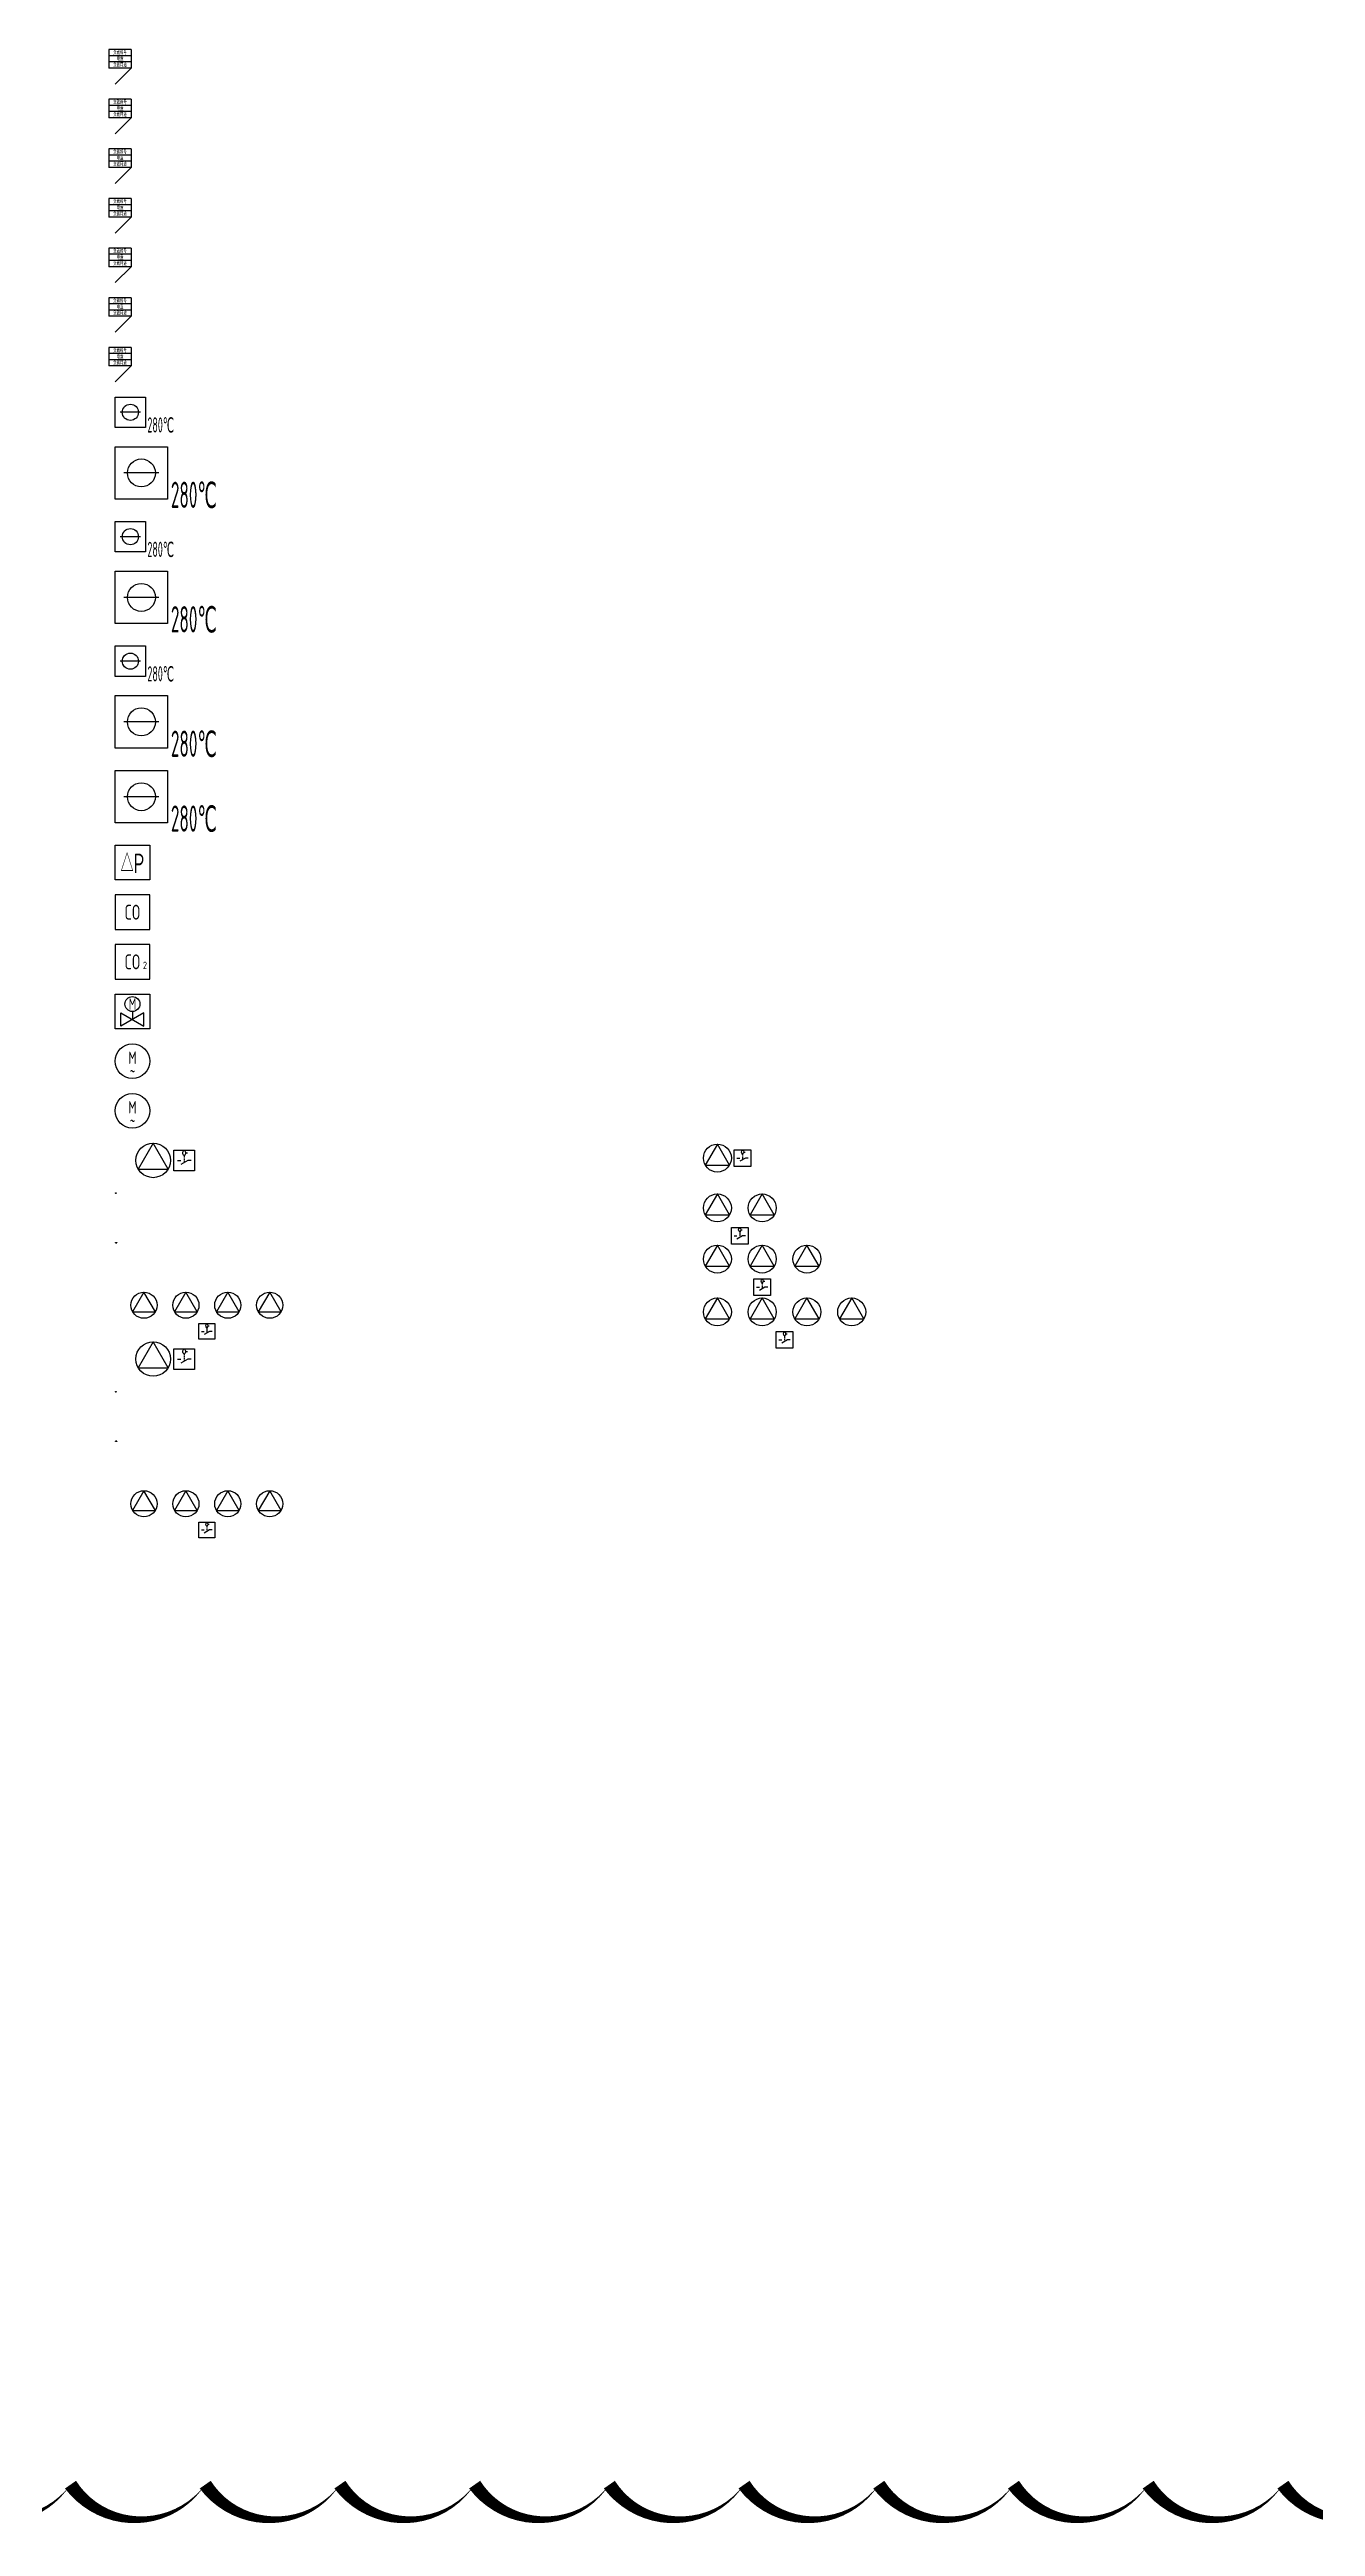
# Model space of a CAD drawing. Header units: millimetres. Extents: x -1040173 to 349982, y -145921 to 298175.
# Drawn here: x -553371 to -530748, y 209363 to 253621 of the extents above; entities that cross this region are included whole.
import ezdxf
from ezdxf.enums import TextEntityAlignment as Align

# ---------------------------------------------------------------- set-up
doc = ezdxf.new("R2010")
doc.units = ezdxf.units.MM
doc.header["$LTSCALE"] = 500
doc.header["$MEASUREMENT"] = 0
doc.layers.get('0').update_dxf_attribs({"color": 255, "linetype": 'CONTINUOUS'})
for name, color, linetype in [('E-FAS-DEVC', 3, 'CONTINUOUS'), ('E-MBF-DEVC', 3, 'CONTINUOUS'), ('E-POWR-DEVC', 3, 'CONTINUOUS'), ('E-POWR-EQPM', 3, 'CONTINUOUS'), ('E-UNIV-DIAG', 2, 'CONTINUOUS'), ('E-UNIV-EL', 140, 'CONTINUOUS'), ('E-UNIV-NOTE', 6, 'CONTINUOUS')]:
    doc.layers.add(name, color=color, linetype=linetype)
doc.styles.add('TH-STYLE3', font='tssdeng.shx', dxfattribs={"width": 0.7, "bigfont": 'tssdchn.shx'})

# ---------------------------------------------------------------- blocks, each defined once
blk = doc.blocks.new('*U634')
at = {"layer": 'E-UNIV-DIAG', "color": 1}
for p, q in [((15, 32.4), (-6, 32.4)), ((-6, 32.4), (-6, 15)), ((15, 26.6), (-6, 26.6)), ((15, 32.4), (15, 15)), ((15, 20.8), (-6, 20.8)), ((15, 15), (-6, 15)), ((15, 15), (0, 0))]:
    blk.add_line(p, q, dxfattribs=at)
at = {"layer": 'E-UNIV-NOTE', "style": 'TH-STYLE3', "width": 0.7}
for tag, p in [('负载编号', (4.5, 29.5)), ('负载电量', (4.5, 23.7)), ('负载用途', (4.5, 17.9))]:
    blk.add_attdef(tag, text='', height=3.5, dxfattribs=at).set_placement(p, align=Align.MIDDLE_CENTER)
blk = doc.blocks.new('E-BFAS712')
blk.add_lwpolyline([(-1.5, -1.5), (-1.5, 1.5), (1.5, 1.5), (1.5, -1.5)], close=True)
at = {"layer": 'E-UNIV-EL'}
blk.add_line((1, 0), (-1, 0), dxfattribs=at)
blk.add_circle((0, 0), 0.8, dxfattribs=at)
at = {"layer": 'E-UNIV-EL', "style": 'TH-STYLE3', "width": 0.5}
blk.add_attdef('F', text='', height=1.5, dxfattribs=at).set_placement((3, -1.25), align=Align.MIDDLE)
blk = doc.blocks.new('E-BFAS740')
blk.add_lwpolyline([(-1.5, -1.5), (-1.5, 1.5), (1.5, 1.5), (1.5, -1.5)], close=True)
at = {"layer": 'E-UNIV-EL', "style": 'TH-STYLE3', "width": 0.7}
blk.add_attdef('F', text='', height=1.7, dxfattribs=at).set_placement((0, 0), align=Align.MIDDLE)
blk = doc.blocks.new('E-BEMS030')
blk.add_lwpolyline([(-1.5, -1.5), (1.5, -1.5), (1.5, 1.5), (-1.5, 1.5)], close=True)
at = {"layer": 'E-UNIV-EL', "style": 'TH-STYLE3', "width": 0.7}
blk.add_attdef('F', text='', height=1.3, dxfattribs=at).set_placement((0, 0), align=Align.MIDDLE)
blk = doc.blocks.new('E-BEMS031')
blk.add_lwpolyline([(-1.5, -1.5), (1.5, -1.5), (1.5, 1.5), (-1.5, 1.5)], close=True)
at = {"layer": 'E-UNIV-EL', "style": 'TH-STYLE3', "width": 0.7}
for tag, height, p in [('F', 1.3, (0, 0)), ('F2', 0.65, (1.08625, -0.3125))]:
    blk.add_attdef(tag, text='', height=height, dxfattribs=at).set_placement(p, align=Align.MIDDLE)
blk = doc.blocks.new('E-BFAS621-4')
blk.add_lwpolyline([(-1.5, -1.5), (-1.5, 1.5), (1.5, 1.5), (1.5, -1.5)], close=True)
at = {"layer": 'E-UNIV-EL'}
blk.add_line((0, 0), (0, -0.7), dxfattribs=at)
blk.add_lwpolyline([(1, -1.28), (1, -0.12), (-1, -1.28), (-1, -0.12)], close=True, dxfattribs=at)
blk.add_circle((0, 0.65), 0.65, dxfattribs=at)
at = {"layer": 'E-UNIV-EL', "style": 'TH-STYLE3', "width": 0.7}
blk.add_attdef('F', text='', height=1, dxfattribs=at).set_placement((0, 0.65), align=Align.MIDDLE)
blk = doc.blocks.new('E-BDB052')
blk.add_circle((0, 0), 2.5)
at = {"layer": 'E-UNIV-EL', "style": 'TH-STYLE3', "width": 0.7}
for s, p in [('M', (0, 0.5)), ('~', (0, -1.5))]:
    blk.add_text(s, height=1.8, dxfattribs=at).set_placement(p, align=Align.MIDDLE)
blk = doc.blocks.new('E-BDB054')
blk.add_circle((0, 0), 2.5)
at = {"layer": 'E-UNIV-EL'}
blk.add_lwpolyline([(0, 2.5), (-2.17, -1.25), (2.17, -1.25)], close=True, dxfattribs=at)
blk = doc.blocks.new('E-BFAS23-3')
blk.add_lwpolyline([(-1.5, -1.5), (-1.5, 1.5), (1.5, 1.5), (1.5, -1.5)], close=True)
at = {"layer": 'E-UNIV-EL'}
for p, q in [((-1, 0), (-0.5, 0)), ((0, 0.71), (0, 0.51)), ((0, 0.41), (0, 0.26)), ((0, 0.16), (0, 0.01)), ((0.2, 1.08), (0.45, 1.08)), ((0, -0.09), (0, -0.29))]:
    blk.add_line(p, q, dxfattribs=at)
blk.add_lwpolyline([(1, 0), (0.5, 0), (-0.5, -0.58)], dxfattribs=at)
blk.add_lwpolyline([(0, 1.46, -0.533333), (0, 0.71, -0.533333)], format="xyb", close=True, dxfattribs=at)
blk = doc.blocks.new('单台潜水泵1')
at = {"layer": 'E-POWR-EQPM'}
for name, p in [('E-BDB054', (0, -2.5)), ('E-BFAS23-3', (4.5, -2.5))]:
    blk.add_blockref(name, p, dxfattribs=at)
blk = doc.blocks.new('单台潜水泵')
at = {"layer": 'E-POWR-EQPM'}
blk.add_blockref('E-BDB054', (0, -2.5), dxfattribs=at)
blk = doc.blocks.new('*U643')
for p in [(0, 0), (8, 0)]:
    blk.add_blockref('单台潜水泵', p)
at = {"layer": 'E-POWR-EQPM'}
blk.add_blockref('E-BFAS23-3', (4, -7.5), dxfattribs=at)
blk = doc.blocks.new('*U645')
for p in [(0, 0), (8, 0), (16, 0)]:
    blk.add_blockref('单台潜水泵', p)
at = {"layer": 'E-POWR-EQPM'}
blk.add_blockref('E-BFAS23-3', (8, -7.5), dxfattribs=at)
blk = doc.blocks.new('*U647')
for p in [(0, 0), (8, 0), (16, 0), (24, 0)]:
    blk.add_blockref('单台潜水泵', p)
at = {"layer": 'E-POWR-EQPM'}
blk.add_blockref('E-BFAS23-3', (12, -7.5), dxfattribs=at)
blk = doc.blocks.new('*U642')
for p in [(0, 0), (8, 0)]:
    blk.add_blockref('单台潜水泵', p)
at = {"layer": 'E-POWR-EQPM'}
blk.add_blockref('E-BFAS23-3', (4, -7.5), dxfattribs=at)
blk = doc.blocks.new('*U644')
for p in [(0, 0), (8, 0), (16, 0)]:
    blk.add_blockref('单台潜水泵', p)
at = {"layer": 'E-POWR-EQPM'}
blk.add_blockref('E-BFAS23-3', (8, -7.5), dxfattribs=at)
blk = doc.blocks.new('*U646')
for p in [(0, 0), (8, 0), (16, 0), (24, 0)]:
    blk.add_blockref('单台潜水泵', p)
at = {"layer": 'E-POWR-EQPM'}
blk.add_blockref('E-BFAS23-3', (12, -7.5), dxfattribs=at)

msp = doc.modelspace()

# ---------------------------------------------------------------- linework, layer by layer
msp.add_lwpolyline([(-528923, 210110, 0, 241, -0.520567), (-531330, 210110, 0, 241, -0.520567), (-533738, 210110, 0, 241, -0.520567), (-536145, 210110, 0, 241, -0.520567), (-538552, 210110, 0, 241, -0.520567), (-540960, 210110, 0, 241, -0.520567), (-543367, 210110, 0, 241, -0.520567), (-545774, 210110, 0, 241, -0.520567), (-548182, 210110, 0, 241, -0.520567), (-550589, 210110, 0, 241, -0.520567), (-552996, 210110, 0, 241, -0.520567), (-555404, 210110, 0, 241, -0.520567)], format="xyseb")

# ---------------------------------------------------------------- block references
ref = msp.add_blockref('*U634', (-552198, 253003), dxfattribs=dict(xscale=19.04761904761905, yscale=19.04761904761905, zscale=19.04761904761905))
ref.add_attrib('负载编号', '负载编号', dxfattribs={"layer": 'E-UNIV-NOTE', "height": 66.7, "style": 'TH-STYLE3', "width": 0.7}).set_placement((-552112, 253565), align=Align.MIDDLE_CENTER)
ref.add_attrib('电量', '电量', dxfattribs={"layer": 'E-UNIV-NOTE', "height": 66.7, "style": 'TH-STYLE3', "width": 0.7}).set_placement((-552112, 253455), align=Align.MIDDLE_CENTER)
ref.add_attrib('负载用途', '负载用途', dxfattribs={"layer": 'E-UNIV-NOTE', "height": 66.7, "style": 'TH-STYLE3', "width": 0.7}).set_placement((-552112, 253344), align=Align.MIDDLE_CENTER)
ref = msp.add_blockref('*U634', (-552198, 252116), dxfattribs=dict(xscale=19.04761904761905, yscale=19.04761904761905, zscale=19.04761904761905))
ref.add_attrib('负载编号', '负载编号', dxfattribs={"layer": 'E-UNIV-NOTE', "height": 66.7, "style": 'TH-STYLE3', "width": 0.7}).set_placement((-552112, 252678), align=Align.MIDDLE_CENTER)
ref.add_attrib('电量', '电量', dxfattribs={"layer": 'E-UNIV-NOTE', "height": 66.7, "style": 'TH-STYLE3', "width": 0.7}).set_placement((-552112, 252568), align=Align.MIDDLE_CENTER)
ref.add_attrib('负载用途', '负载用途', dxfattribs={"layer": 'E-UNIV-NOTE', "height": 66.7, "style": 'TH-STYLE3', "width": 0.7}).set_placement((-552112, 252457), align=Align.MIDDLE_CENTER)
ref = msp.add_blockref('*U634', (-552198, 251229), dxfattribs=dict(xscale=19.04761904761905, yscale=19.04761904761905, zscale=19.04761904761905))
ref.add_attrib('负载编号', '负载编号', dxfattribs={"layer": 'E-UNIV-NOTE', "height": 66.7, "style": 'TH-STYLE3', "width": 0.7}).set_placement((-552112, 251791), align=Align.MIDDLE_CENTER)
ref.add_attrib('电量', '电量', dxfattribs={"layer": 'E-UNIV-NOTE', "height": 66.7, "style": 'TH-STYLE3', "width": 0.7}).set_placement((-552112, 251681), align=Align.MIDDLE_CENTER)
ref.add_attrib('负载用途', '负载用途', dxfattribs={"layer": 'E-UNIV-NOTE', "height": 66.7, "style": 'TH-STYLE3', "width": 0.7}).set_placement((-552112, 251570), align=Align.MIDDLE_CENTER)
ref = msp.add_blockref('*U634', (-552198, 250342), dxfattribs=dict(xscale=19.04761904761905, yscale=19.04761904761905, zscale=19.04761904761905))
ref.add_attrib('负载编号', '负载编号', dxfattribs={"layer": 'E-UNIV-NOTE', "height": 66.7, "style": 'TH-STYLE3', "width": 0.7}).set_placement((-552112, 250904), align=Align.MIDDLE_CENTER)
ref.add_attrib('电量', '电量', dxfattribs={"layer": 'E-UNIV-NOTE', "height": 66.7, "style": 'TH-STYLE3', "width": 0.7}).set_placement((-552112, 250793), align=Align.MIDDLE_CENTER)
ref.add_attrib('负载用途', '负载用途', dxfattribs={"layer": 'E-UNIV-NOTE', "height": 66.7, "style": 'TH-STYLE3', "width": 0.7}).set_placement((-552112, 250683), align=Align.MIDDLE_CENTER)
ref = msp.add_blockref('*U634', (-552198, 249455), dxfattribs=dict(xscale=19.04761904761905, yscale=19.04761904761905, zscale=19.04761904761905))
ref.add_attrib('负载编号', '负载编号', dxfattribs={"layer": 'E-UNIV-NOTE', "height": 66.7, "style": 'TH-STYLE3', "width": 0.7}).set_placement((-552112, 250017), align=Align.MIDDLE_CENTER)
ref.add_attrib('电量', '电量', dxfattribs={"layer": 'E-UNIV-NOTE', "height": 66.7, "style": 'TH-STYLE3', "width": 0.7}).set_placement((-552112, 249906), align=Align.MIDDLE_CENTER)
ref.add_attrib('负载用途', '负载用途', dxfattribs={"layer": 'E-UNIV-NOTE', "height": 66.7, "style": 'TH-STYLE3', "width": 0.7}).set_placement((-552112, 249796), align=Align.MIDDLE_CENTER)
ref = msp.add_blockref('*U634', (-552198, 248568), dxfattribs=dict(xscale=19.04761904761905, yscale=19.04761904761905, zscale=19.04761904761905))
ref.add_attrib('负载编号', '负载编号', dxfattribs={"layer": 'E-UNIV-NOTE', "height": 66.7, "style": 'TH-STYLE3', "width": 0.7}).set_placement((-552112, 249130), align=Align.MIDDLE_CENTER)
ref.add_attrib('电量', '电量', dxfattribs={"layer": 'E-UNIV-NOTE', "height": 66.7, "style": 'TH-STYLE3', "width": 0.7}).set_placement((-552112, 249019), align=Align.MIDDLE_CENTER)
ref.add_attrib('负载用途', '负载用途', dxfattribs={"layer": 'E-UNIV-NOTE', "height": 66.7, "style": 'TH-STYLE3', "width": 0.7}).set_placement((-552112, 248909), align=Align.MIDDLE_CENTER)
ref = msp.add_blockref('*U634', (-552198, 247681), dxfattribs=dict(xscale=19.04761904761905, yscale=19.04761904761905, zscale=19.04761904761905))
ref.add_attrib('负载编号', '负载编号', dxfattribs={"layer": 'E-UNIV-NOTE', "height": 66.7, "style": 'TH-STYLE3', "width": 0.7}).set_placement((-552112, 248242), align=Align.MIDDLE_CENTER)
ref.add_attrib('电量', '电量', dxfattribs={"layer": 'E-UNIV-NOTE', "height": 66.7, "style": 'TH-STYLE3', "width": 0.7}).set_placement((-552112, 248132), align=Align.MIDDLE_CENTER)
ref.add_attrib('负载用途', '负载用途', dxfattribs={"layer": 'E-UNIV-NOTE', "height": 66.7, "style": 'TH-STYLE3', "width": 0.7}).set_placement((-552112, 248021), align=Align.MIDDLE_CENTER)
for name, p, xscale, yscale, zscale in [('单台潜水泵1', (-551519, 234080), 123.4285714285714, 123.4285714285714, 123.4285714285714), ('*U643', (-552191, 233192), 1.243793064957343, 1.243793064957343, 1.243793064957343), ('*U645', (-552191, 232305), 1.243793064957342, 1.243793064957342, 1.243793064957342), ('*U647', (-551683, 231418), 93.59542813804005, 93.59542813804005, 93.59542813804005), ('单台潜水泵1', (-551519, 230531), 123.4285714285714, 123.4285714285714, 123.4285714285714), ('*U643', (-552191, 229644), 1.243793064957343, 1.243793064957343, 1.243793064957343), ('*U645', (-552191, 228757), 1.243793064957342, 1.243793064957342, 1.243793064957342), ('*U647', (-551683, 227870), 93.59542813804005, 93.59542813804005, 93.59542813804005)]:
    msp.add_blockref(name, p, dxfattribs=dict(xscale=xscale, yscale=yscale, zscale=zscale))
at = {"layer": 'E-FAS-DEVC'}
for name, p, xscale, yscale, zscale, values in [('E-BFAS712', (-551926, 247139), 180.7980073208993, 180.7980073208993, 180.7980073208993, {'F': '280℃'}), ('E-BFAS712', (-551729, 246055), 312.4903830237766, 312.4903830237766, 312.4903830237766, {'F': '280℃'}), ('E-BFAS712', (-551926, 244916), 180.7980073208993, 180.7980073208993, 180.7980073208993, {'F': '280℃'}), ('E-BFAS712', (-551729, 243831), 312.4903830237765, 312.4903830237765, 312.4903830237765, {'F': '280℃'}), ('E-BFAS712', (-551926, 242692), 180.7980073208993, 180.7980073208993, 180.7980073208993, {'F': '280℃'}), ('E-BFAS712', (-551729, 241607), 312.4903830237765, 312.4903830237765, 312.4903830237765, {'F': '280℃'}), ('E-BFAS712', (-551729, 240270), 312.4903830237765, 312.4903830237765, 312.4903830237765, {'F': '280℃'}), ('E-BFAS740', (-551889, 239094), 205.7142857142857, 205.7142857142857, 205.7142857142857, {'F': '△P'})]:
    msp.add_blockref(name, p, dxfattribs=dict(at, xscale=xscale, yscale=yscale, zscale=zscale)).add_auto_attribs(values)
at = {"layer": 'E-MBF-DEVC', "xscale": 205.7142857142857, "yscale": 205.7142857142857, "zscale": 205.7142857142857}
for name, p, values in [('E-BEMS030', (-551889, 238207), {'F': 'CO'}), ('E-BEMS031', (-551889, 237320), {'F': 'CO', 'F2': '2'})]:
    msp.add_blockref(name, p, dxfattribs=at).add_auto_attribs(values)
at = {"layer": 'E-POWR-DEVC', "xscale": 205.7142857142857, "yscale": 205.7142857142857, "zscale": 205.7142857142857}
msp.add_blockref('E-BFAS621-4', (-551889, 236432), dxfattribs=at).add_auto_attribs({'F': 'M'})
at = {"layer": 'E-POWR-DEVC', "xscale": 123.4285714285714, "yscale": 123.4285714285714, "zscale": 123.4285714285714}
for p in [(-551889, 235545), (-551889, 234658)]:
    msp.add_blockref('E-BDB052', p, dxfattribs=at)
at = {"layer": 'E-POWR-EQPM', "xscale": 100, "yscale": 100, "zscale": 100}
for name, p in [('单台潜水泵1', (-541436, 234063)), ('*U642', (-541436, 233173)), ('*U646', (-541436, 231314))]:
    msp.add_blockref(name, p, dxfattribs=at)
at = {"layer": 'E-POWR-EQPM', "color": 100, "xscale": 100, "yscale": 100, "zscale": 100}
msp.add_blockref('*U644', (-541436, 232258), dxfattribs=at)

doc.saveas('drawing.dxf')
